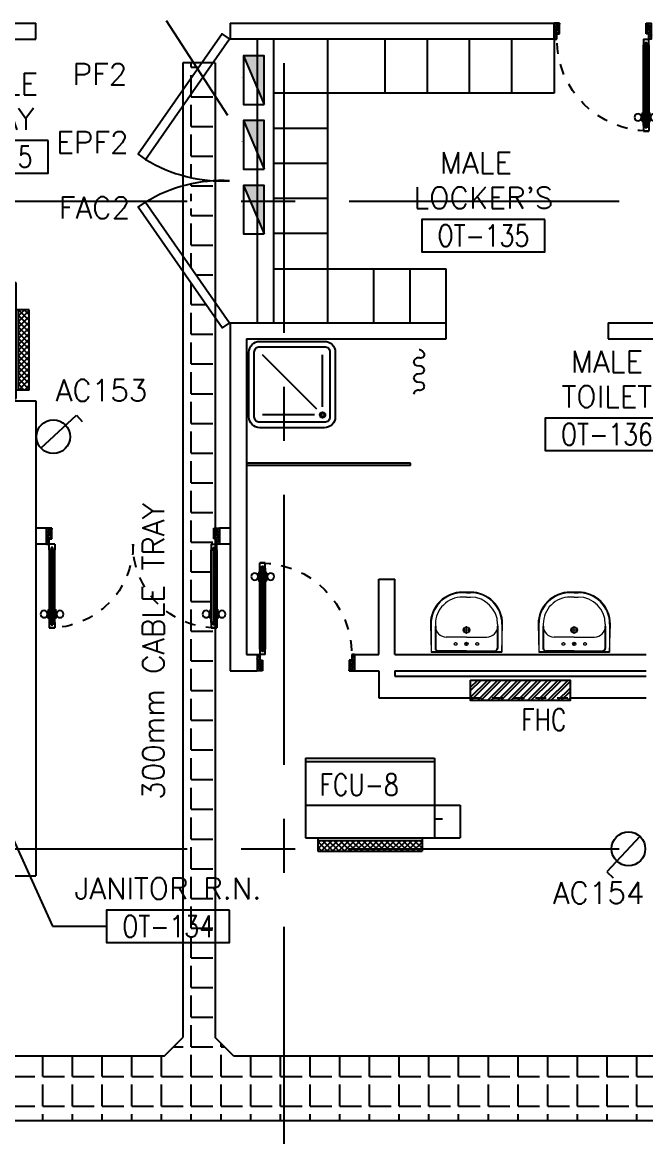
# Model space of a CAD drawing. Extents: x -0.4 to 91.9, y -1.1 to 78.4.
# Drawn here: x 29.32 to 35.1, y 34.3 to 44.63 of the extents above; entities that cross this region are included whole.
import ezdxf
from ezdxf.enums import TextEntityAlignment as Align

# ---------------------------------------------------------------- set-up
doc = ezdxf.new("R2010")
doc.units = 0
doc.header["$MEASUREMENT"] = 0
for name, pattern in [('CENTERX2', [4, 2.5, -0.5, 0.5, -0.5]), ('DASHED', [0.75, 0.5, -0.25]), ('HIDDEN', [0.375, 0.25, -0.125])]:
    doc.linetypes.add(name, pattern=pattern)
doc.layers.get('0').update_dxf_attribs({"color": 11, "linetype": 'CONTINUOUS'})
for name, color, linetype in [('AXES', 11, 'CENTERX2'), ('CURT', 11, 'CONTINUOUS'), ('DOOR', 11, 'CONTINUOUS'), ('E-HLINE', 2, 'HIDDEN'), ('E-PANELBX', 3, 'CONTINUOUS'), ('E-SOCKETS', 4, 'CONTINUOUS'), ('E-TEXT', 4, 'CONTINUOUS'), ('E-TRAY', 2, 'CONTINUOUS'), ('E-WI', 6, 'CONTINUOUS'), ('FCU', 7, 'CONTINUOUS'), ('FHC', 11, 'CONTINUOUS'), ('FIX', 11, 'CONTINUOUS'), ('HAT', 11, 'CONTINUOUS'), ('Locker', 11, 'CONTINUOUS'), ('PART', 11, 'CONTINUOUS'), ('RM-BOX', 11, 'CONTINUOUS'), ('RM-NAME', 11, 'CONTINUOUS'), ('RM-NO', 11, 'CONTINUOUS'), ('TEXTN', 2, 'CONTINUOUS'), ('WALL', 11, 'CONTINUOUS')]:
    doc.layers.add(name, color=color, linetype=linetype)
doc.styles.add('ROMANS', font='ROMANS.shx', dxfattribs={"width": 0.6})
pattern_1 = [(0, (-275968.1855, -57293.01293), (0, 0.275), [0.2, -0.075]), (90, (-275968.1855, -57293.01293), (-0.275, 2e-17), [0.2, -0.075])]

# ---------------------------------------------------------------- blocks, each defined once
blk = doc.blocks.new('RM1')
at = {"layer": 'RM-BOX'}
blk.add_lwpolyline([(570, -200), (-570, -200), (-570, -500), (570, -500)], close=True, dxfattribs=at)
at = {"layer": 'RM-NAME', "style": 'ROMANS'}
for tag, p in [('ROOMNAME1', (0, 324)), ('ROOMNAME2', (0, 0))]:
    blk.add_attdef(tag, text='', height=200, dxfattribs=at).set_placement(p, align=Align.MIDDLE)
at = {"layer": 'RM-NO', "style": 'ROMANS', "width": 0.8}
blk.add_attdef('ROOMNO', text='', height=200, dxfattribs=at).set_placement((0, -350), align=Align.MIDDLE)
blk = doc.blocks.new('A$C5C5B3FF0')
at = {"layer": 'CURT'}
for centre, major_axis, start_param, end_param in [((50, 300), (49.5, 0), 1.419382, 3.141593), ((25, 356), (-79.1, 0), 3.926991, 4.390638), ((63, 366), (-39.1, 0), 1.419382, 3.463343), ((25, 356), (79.1, 0), 0.321751, 0.785398), ((50, 300), (50, 0), 3.141593, 4.712389), ((50, 225), (-50, 0), 3.141593, 4.712389), ((50, 225), (50, 0), 4.712389, 6.283185), ((50, 150), (50, 0), 1.570796, 3.141593), ((50, 150), (50, 0), 3.141593, 4.712389), ((50, 75), (50, 0), 0, 1.570796), ((50, 0), (50, 0), 1.570796, 3.141593), ((50, 75), (-50, 0), 1.570796, 3.141593)]:
    blk.add_ellipse(centre, major_axis=major_axis, ratio=0.75, start_param=start_param, end_param=end_param, dxfattribs=at)
blk = doc.blocks.new('LAV-003')
at = {"layer": 'FIX', "linetype": 'Continuous', "lineweight": 20}
for p, q in [((-328, -285), (-328, -25)), ((327, -285), (327, -25)), ((0, -165), (-188, -165)), ((0, -165), (187, -165)), ((-288, -285), (-288, -265)), ((287, -285), (287, -265)), ((0, -535), (-38, -535)), ((0, -575), (-38, -575)), ((0, -535), (37, -535)), ((0, -575), (37, -575))]:
    blk.add_line(p, q, dxfattribs=at)
at = {"layer": 'FIX', "linetype": 'ByBlock'}
blk.add_line((-328, -25), (327, -25), dxfattribs=at)
at = {"layer": 'FIX', "linetype": 'ByBlock', "ltscale": 0.3}
for p, q in [((-288, -265), (-288, -60)), ((0, -35), (-262, -35)), ((0, -35), (262, -35)), ((287, -265), (287, -60))]:
    blk.add_line(p, q, dxfattribs=at)
at = {"layer": 'FIX', "lineweight": 20}
for p, q in [((-16, -101), (15, -101)), ((0, -85), (0, -116))]:
    blk.add_line(p, q, dxfattribs=at)
at = {"layer": 'FIX', "linetype": 'DASHED', "lineweight": 20, "ltscale": 0.04}
for p, q in [((0, -194), (0, -266)), ((-36, -230), (37, -230))]:
    blk.add_line(p, q, dxfattribs=at)
at = {"layer": 'FIX', "linetype": 'Continuous', "lineweight": 20}
blk.add_lwpolyline([(295, -25), (0, -25), (-328, -25), (-335, -285, 0.414214), (-38, -582), (0, -582), (37, -582, 0.414214), (334, -285), (327, -25), (0, -25)], format="xyb", dxfattribs=at)
at = {"layer": 'FIX', "linetype": 'HIDDEN', "lineweight": 20, "ltscale": 0.05}
for centre in [(-100, -101), (100, -101)]:
    blk.add_circle(centre, 12.4, dxfattribs=at)
at = {"layer": 'FIX', "lineweight": 20}
for centre, radius in [((0, -101), 15.5), ((0, -230), 29.5), ((0, -230), 22.5)]:
    blk.add_circle(centre, radius, dxfattribs=at)
at = {"layer": 'FIX', "linetype": 'ByBlock', "ltscale": 0.3}
for centre, start, end in [((-262, -60), 90, 180), ((262, -60), 0, 90)]:
    blk.add_arc(centre, 25, start, end, dxfattribs=at)
at = {"layer": 'FIX', "linetype": 'Continuous', "lineweight": 20}
for centre, radius, start, end in [((-188, -265), 100, 90, 180), ((187, -265), 100, 0, 90), ((-38, -285), 290, 180, 270), ((-38, -285), 250, 180, 270), ((37, -285), 250, 270, 0), ((37, -285), 290, 270, 0)]:
    blk.add_arc(centre, radius, start, end, dxfattribs=at)
blk = doc.blocks.new('SHR1')
at = {"layer": 'FIX'}
for p, q in [((-196, 196), (-700, 700)), ((-143, 218), (-143, 700)), ((-218, 143), (-700, 143))]:
    blk.add_line(p, q, dxfattribs=at)
for points in [[(-825, 125), (-825, 725, -0.414214), (-725, 825), (-125, 825, -0.414214), (-25, 725), (-25, 125, -0.414214), (-125, 25), (-725, 25, -0.414214)], [(-775, 125), (-775, 725, -0.414214), (-725, 775), (-125, 775, -0.414214), (-75, 725), (-75, 125, -0.414214), (-125, 75), (-725, 75, -0.414214)]]:
    blk.add_lwpolyline(points, format="xyb", close=True, dxfattribs=at)
for radius in [25, 15]:
    blk.add_circle((-143, 143), radius, dxfattribs=at)
blk = doc.blocks.new('DD1600')
at = {"layer": 'DOOR', "color": 0, "linetype": 'ByBlock'}
for p, q in [((235881, 58759), (235931, 58759)), ((235931, 58759), (235881, 58759)), ((235881, 58709), (235881, 58759)), ((235931, 58709), (235931, 58759)), ((237431, 58759), (237381, 58759)), ((237381, 58759), (237431, 58759)), ((237381, 58709), (237381, 58759)), ((237431, 58709), (237431, 58759)), ((235874, 58664), (235865, 58664)), ((235865, 58664), (235865, 58599)), ((235881, 58676), (235874, 58676)), ((235874, 58586), (235874, 58676)), ((235874, 58664), (235874, 58599)), ((235881, 58709), (235898, 58709)), ((235898, 58729), (235914, 58729)), ((235898, 58709), (235898, 58729)), ((235914, 58709), (235914, 58729)), ((235914, 58709), (235931, 58709)), ((235931, 58676), (235938, 58676)), ((235938, 58586), (235938, 58676)), ((235938, 58664), (235947, 58664)), ((235938, 58664), (235938, 58599)), ((235947, 58664), (235947, 58599)), ((237374, 58664), (237365, 58664)), ((237365, 58664), (237365, 58599)), ((237381, 58676), (237374, 58676)), ((237374, 58586), (237374, 58676)), ((237374, 58664), (237374, 58599)), ((237398, 58709), (237381, 58709)), ((237414, 58729), (237398, 58729)), ((237398, 58709), (237398, 58729)), ((237414, 58709), (237414, 58729)), ((237431, 58709), (237414, 58709)), ((237431, 58676), (237438, 58676)), ((237438, 58586), (237438, 58676)), ((237438, 58664), (237447, 58664)), ((237438, 58664), (237438, 58599)), ((237447, 58664), (237447, 58599)), ((235874, 58599), (235865, 58599)), ((235881, 58586), (235874, 58586)), ((235931, 58586), (235938, 58586)), ((235938, 58599), (235947, 58599)), ((237374, 58599), (237365, 58599)), ((237381, 58586), (237374, 58586)), ((237431, 58586), (237438, 58586)), ((237438, 58599), (237447, 58599)), ((235898, 58034), (235881, 58034)), ((235881, 58034), (235881, 57984)), ((235898, 58014), (235898, 58034)), ((235914, 58014), (235898, 58014)), ((235931, 58034), (235914, 58034)), ((235914, 58034), (235914, 58014)), ((235931, 57984), (235931, 58034)), ((237381, 58034), (237398, 58034)), ((237381, 57984), (237381, 58034)), ((237398, 58034), (237398, 58014)), ((237398, 58014), (237414, 58014)), ((237414, 58034), (237431, 58034)), ((237414, 58014), (237414, 58034)), ((237431, 58034), (237431, 57984)), ((235856, 57834), (235856, 57984)), ((235856, 57984), (235881, 57984)), ((235931, 57984), (235881, 57984)), ((235881, 57984), (235881, 57934)), ((235881, 57934), (235906, 57934)), ((235906, 57934), (235906, 57834)), ((237381, 57984), (237431, 57984)), ((237406, 57934), (237406, 57834)), ((237431, 57934), (237406, 57934)), ((237456, 57984), (237431, 57984)), ((237431, 57984), (237431, 57934)), ((237456, 57834), (237456, 57984)), ((235906, 57834), (235856, 57834)), ((237406, 57834), (237456, 57834))]:
    blk.add_line(p, q, dxfattribs=at)
at = {"layer": 'DOOR', "linetype": 'ByBlock'}
for p, q in [((235881, 58034), (235881, 58709)), ((235898, 58034), (235898, 58709)), ((235914, 58034), (235914, 58709)), ((235931, 58709), (235931, 58034)), ((237381, 58709), (237381, 58034)), ((237398, 58034), (237398, 58709)), ((237414, 58034), (237414, 58709)), ((237431, 58034), (237431, 58709))]:
    blk.add_line(p, q, dxfattribs=at)
at = {"layer": 'DOOR', "color": 9, "linetype": 'ByBlock'}
for p, q in [((235906, 57834), (235856, 57947)), ((235906, 57834), (235893, 57934)), ((237406, 57834), (237456, 57947)), ((237406, 57834), (237420, 57934)), ((235906, 57834), (235856, 57874)), ((237406, 57834), (237456, 57874))]:
    blk.add_line(p, q, dxfattribs=at)
at = {"layer": 'DOOR', "color": 0, "linetype": 'ByBlock'}
for centre in [(235833, 58631), (235980, 58631), (237333, 58631), (237480, 58631)]:
    blk.add_circle(centre, 32.4, dxfattribs=at)
at = {"layer": 'DOOR', "linetype": 'HIDDEN', "ltscale": 0.5}
for centre, start, end in [((235882, 57984), 359.9683, 90.0296), ((237431, 57984), 89.9704, 180.0317)]:
    blk.add_arc(centre, 775, start, end, dxfattribs=at)
at = {"layer": 'DOOR', "color": 9, "linetype": 'ByBlock'}
for centre, radius, start, end in [((235906, 57834), 154, 103.7142, 108.8947), ((235906, 57834), 134, 100.72, 111.8402), ((235906, 57834), 114, 102.6226, 115.9162), ((235906, 57834), 94.4, 90, 121.9818), ((237406, 57834), 94.4, 58.0182, 90), ((237406, 57834), 134, 68.1598, 79.28), ((237406, 57834), 114, 64.0838, 77.3774), ((237406, 57834), 154, 71.1053, 76.2858), ((235906, 57834), 74.4, 90, 132.2236), ((235906, 57834), 54.4, 90, 156.7926), ((235906, 57834), 34.4, 90, 180), ((235906, 57834), 14.4, 90, 180), ((237406, 57834), 74.4, 47.7764, 90), ((237406, 57834), 54.4, 23.2074, 90), ((237406, 57834), 34.4, 0, 90), ((237406, 57834), 14.4, 0, 90)]:
    blk.add_arc(centre, radius, start, end, dxfattribs=at)
blk = doc.blocks.new('DOOR90')
at = {"layer": 'DOOR', "color": 0, "linetype": 'ByBlock'}
for p, q in [((-150, 0), (-150, -25)), ((-150, 0), (0, 0)), ((0, -50), (0, 0)), ((-1000, -25), (-1000, -75)), ((-1000, -75), (-1000, -25)), ((-950, -25), (-1000, -25)), ((-950, -75), (-1000, -75)), ((-970, -42), (-970, -58)), ((-950, -42), (-970, -42)), ((-950, -58), (-970, -58)), ((-950, -25), (-950, -42)), ((-950, -58), (-950, -75)), ((-918, -25), (-918, -18)), ((-828, -18), (-918, -18)), ((-918, -75), (-918, -82)), ((-828, -82), (-918, -82)), ((-905, -18), (-905, -9)), ((-905, -9), (-840, -9)), ((-905, -18), (-840, -18)), ((-905, -82), (-905, -91)), ((-905, -82), (-840, -82)), ((-905, -91), (-840, -91)), ((-840, -18), (-840, -9)), ((-840, -82), (-840, -91)), ((-828, -25), (-828, -18)), ((-828, -75), (-828, -82)), ((-200, -42), (-200, -25)), ((-200, -25), (-150, -25)), ((-180, -42), (-200, -42)), ((-200, -75), (-200, -58)), ((-200, -58), (-180, -58)), ((-150, -75), (-200, -75)), ((-180, -58), (-180, -42)), ((-150, -75), (-150, -25)), ((-150, -25), (-100, -25)), ((-100, -25), (-100, -50)), ((-100, -50), (0, -50)), ((-150, -900), (-150, -875)), ((-150, -875), (-100, -875)), ((0, -900), (-150, -900)), ((-150, -900), (0, -900)), ((-100, -850), (0, -850)), ((-100, -875), (-100, -850)), ((0, -850), (0, -900))]:
    blk.add_line(p, q, dxfattribs=at)
at = {"layer": 'DOOR', "color": 9, "linetype": 'ByBlock'}
for p, q in [((0, -50), (-114, 0)), ((0, -50), (-40, 0)), ((0, -50), (-100, -37)), ((0, -850), (-114, -900)), ((0, -850), (-100, -863)), ((0, -850), (-40, -900))]:
    blk.add_line(p, q, dxfattribs=at)
at = {"layer": 'DOOR', "linetype": 'ByBlock'}
for p, q in [((-200, -25), (-950, -25)), ((-200, -42), (-950, -42)), ((-200, -58), (-950, -58)), ((-950, -75), (-200, -75))]:
    blk.add_line(p, q, dxfattribs=at)
at = {"layer": 'DOOR', "color": 0, "linetype": 'ByBlock'}
for centre in [(-873, 24), (-873, -124)]:
    blk.add_circle(centre, 32.4, dxfattribs=at)
at = {"layer": 'DOOR', "color": 9, "linetype": 'ByBlock'}
for centre, radius, start, end in [((0, -50), 154, 161.1053, 166.2858), ((0, -50), 134, 158.1598, 169.28), ((0, -50), 94.4, 148.0182, 180), ((0, -50), 74.4, 137.7764, 180), ((0, -50), 114, 154.0838, 167.3774), ((0, -50), 54.4, 113.2074, 180), ((0, -50), 34.4, 90, 180), ((0, -50), 14.4, 90, 180), ((0, -850), 154, 193.7142, 198.8947), ((0, -850), 134, 190.72, 201.8402), ((0, -850), 94.4, 180, 211.9818), ((0, -850), 74.4, 180, 222.2236), ((0, -850), 54.4, 180, 246.7926), ((0, -850), 34.4, 180, 270), ((0, -850), 14.4, 180, 270)]:
    blk.add_arc(centre, radius, start, end, dxfattribs=at)
at = {"layer": 'DOOR', "linetype": 'HIDDEN', "ltscale": 0.5}
blk.add_arc((-150, -25), 850, 180, 270, dxfattribs=at)
blk = doc.blocks.new('E-PBX')
at = {"layer": 'E-PANELBX'}
h = blk.add_hatch(color=256, dxfattribs=at)
h.paths.add_polyline_path([(34, 190), (-225, 190), (34, 81)])
h.paths.add_polyline_path([(225, 190), (34, 190), (34, 81), (225, 0)])
blk.add_line((225, 0), (-225, 190), dxfattribs=at)
blk.add_lwpolyline([(-225, 190), (225, 190), (225, 0), (-225, 0)], close=True, dxfattribs=at)
blk = doc.blocks.new('*X190')
at = {"color": 0}
for p, q in [((16890, -2467), (16943, -2414)), ((16890, -2520), (16990, -2420)), ((16990, -2565), (16890, -2465)), ((16890, -2573), (16990, -2473)), ((16990, -2512), (16892, -2414)), ((16990, -2459), (16945, -2414)), ((16990, -2619), (16890, -2519)), ((16890, -2626), (16990, -2526)), ((16990, -2672), (16890, -2572)), ((16890, -2679), (16990, -2579)), ((16990, -2725), (16890, -2625)), ((16890, -2732), (16990, -2632)), ((16990, -2778), (16890, -2678)), ((16890, -2785), (16990, -2685)), ((16990, -2831), (16890, -2731)), ((16890, -2838), (16990, -2738)), ((16990, -2884), (16890, -2784)), ((16890, -2891), (16990, -2791)), ((16990, -2937), (16890, -2837)), ((16890, -2944), (16990, -2844)), ((16990, -2990), (16890, -2890)), ((16890, -2997), (16990, -2897)), ((16990, -3043), (16890, -2943)), ((16890, -3050), (16990, -2950)), ((16990, -3096), (16890, -2996)), ((16890, -3103), (16990, -3003)), ((16990, -3149), (16890, -3049)), ((16892, -3155), (16990, -3056)), ((16944, -3155), (16890, -3102)), ((16945, -3155), (16990, -3109))]:
    blk.add_line(p, q, dxfattribs=at)
blk = doc.blocks.new('WHE06')
at = {"color": 2}
for p, q in [((689, 621), (346, 621)), ((346, 621), (346, 469)), ((689, 469), (689, 621)), ((60, -422), (60, 422)), ((212, 437), (269, 437)), ((232, 452), (232, 422)), ((232, 452), (252, 452)), ((242, 472), (242, 399)), ((252, 452), (252, 422)), ((305, 448), (373, 448)), ((321, 458), (321, 438)), ((321, 458), (346, 458)), ((321, 438), (346, 438)), ((346, 430), (689, 430)), ((811, 371), (689, 371)), ((711, -371), (711, 371)), ((811, -371), (811, 371)), ((242, -472), (242, -399)), ((811, -371), (689, -371)), ((142, -437), (142, -422)), ((142, -437), (197, -437)), ((197, -437), (197, -422)), ((221, -437), (269, -437)), ((232, -452), (232, -422)), ((232, -452), (252, -452)), ((252, -452), (252, -422)), ((346, -430), (689, -430))]:
    blk.add_line(p, q, dxfattribs=at)
at = {"color": 6}
for p, q in [((0, -422), (0, 422)), ((0, 422), (346, 422)), ((346, 469), (346, -451)), ((689, 469), (346, 469)), ((689, -451), (689, 469)), ((0, -422), (346, -422)), ((346, -451), (689, -451))]:
    blk.add_line(p, q, dxfattribs=at)
at = {"color": 2}
blk.add_blockref('*X190', (-16179, 2784), dxfattribs=at)
blk = doc.blocks.new('*X209')
at = {"color": 0}
for p, q in [((-750, 2538), (-672, 2616)), ((-750, 2591), (-725, 2616)), ((-660, 2516), (-750, 2606)), ((-719, 2516), (-619, 2616)), ((-607, 2516), (-707, 2616)), ((-666, 2516), (-566, 2616)), ((-554, 2516), (-654, 2616)), ((-613, 2516), (-513, 2616)), ((-501, 2516), (-601, 2616)), ((-560, 2516), (-460, 2616)), ((-448, 2516), (-548, 2616)), ((-507, 2516), (-407, 2616)), ((-394, 2516), (-494, 2616)), ((-454, 2516), (-354, 2616)), ((-341, 2516), (-441, 2616)), ((-401, 2516), (-301, 2616)), ((-288, 2516), (-388, 2616)), ((-348, 2516), (-248, 2616)), ((-235, 2516), (-335, 2616)), ((-295, 2516), (-195, 2616)), ((-182, 2516), (-282, 2616)), ((-242, 2516), (-142, 2616)), ((-129, 2516), (-229, 2616)), ((-189, 2516), (-89, 2616)), ((-76, 2516), (-176, 2616)), ((-136, 2516), (-36, 2616)), ((-23, 2516), (-123, 2616)), ((-83, 2516), (17, 2616)), ((30, 2516), (-70, 2616)), ((-30, 2516), (70, 2616)), ((83, 2516), (-17, 2616)), ((23, 2516), (123, 2616)), ((136, 2516), (36, 2616)), ((76, 2516), (176, 2616)), ((189, 2516), (89, 2616)), ((129, 2516), (215, 2601)), ((215, 2543), (142, 2616)), ((215, 2596), (195, 2616)), ((-713, 2516), (-750, 2553)), ((182, 2516), (215, 2548))]:
    blk.add_line(p, q, dxfattribs=at)

msp = doc.modelspace()

# ---------------------------------------------------------------- hatches: boundary and pattern name
at = {"layer": 'FHC', "linetype": 'ByBlock', "ltscale": 0.3}
h = msp.add_hatch(dxfattribs=at)
h.set_pattern_fill('ANSI32', color=11, scale=0.175, style=0)
h.set_pattern_definition([(45, (-198.720215, 7.293995), (-0.046403883, 0.046403883), []), (45, (-198.68928, 7.293995), (-0.046403883, 0.046403883), [])])
h.paths.add_polyline_path([(34.396, 38.345), (34.396, 38.535), (33.476, 38.535), (33.476, 38.345)])
h.paths.add_polyline_path([(33.2634, 37.9239), (33.2634, 38.3447), (33.5259, 38.3447), (33.5259, 37.9239)], flags=9)
at = {"layer": 'HAT', "linetype": 'ByBlock'}
h = msp.add_hatch(dxfattribs=at)
h.set_pattern_fill('ANGLE', color=256, style=0)
h.set_pattern_definition(pattern_1)
h.paths.add_polyline_path([(31.1103, 39.0176), (31.075, 39.0176), (31.075, 39.0192, -0.0886514), (30.8103, 39.0842), (30.8103, 36.97), (31.1103, 36.97)])
h.paths.add_polyline_path([(31.1103, 41.8922), (30.8103, 42.3227), (30.8103, 39.0842, 0.0886514), (31.075, 39.0192), (31.075, 39.0676), (31.075, 39.1), (31.0678, 39.1), (31.0678, 39.1126), (31.0588, 39.1126), (31.0588, 39.1428, -0.9678712), (30.9941, 39.145, -0.9678712), (31.0588, 39.1471), (31.0588, 39.1774), (31.0678, 39.1774), (31.0678, 39.19), (31.075, 39.19), (31.075, 39.7426), (31.075, 39.7926), (31.1103, 39.7926), (31.1103, 39.8426), (31.1, 39.8426), (31.1, 39.9426), (31.1103, 39.9426)])
h.paths.add_polyline_path([(31.1103, 42.0376), (31.1103, 42.9073), (31.0564, 42.9044), (30.8103, 42.9036), (30.8103, 42.4681)])
h.paths.add_polyline_path([(31.1103, 42.97), (31.1103, 43.1591, -0.0003788), (31.1083, 43.1592, 0.0555042), (30.8103, 43.1108), (30.8103, 42.97)])
h.paths.add_polyline_path([(30.8103, 43.5036), (30.8103, 43.2076, 0.0555042), (31.1083, 43.1592, -0.0003788), (31.1103, 43.1593), (31.1103, 43.5073), (31.0564, 43.5044)])
h.paths.add_polyline_path([(30.8103, 43.5036), (31.0564, 43.5044), (31.1103, 43.5073), (31.1103, 44.1073), (31.0564, 44.1044), (30.9872, 44.1042), (30.8103, 43.8503)])
h.paths.add_polyline_path([(30.8103, 44.1036), (30.8857, 44.1039), (30.9881, 44.2509), (30.8103, 44.2509)])
h.paths.add_polyline_path([(30.9872, 44.1042), (30.8857, 44.1039), (30.8103, 43.9958), (30.8103, 43.8503)], flags=16)
h = msp.add_hatch(dxfattribs=at)
h.set_pattern_fill('ANGLE', color=256, style=0)
h.set_pattern_definition(pattern_1)
h.paths.add_polyline_path([(35.35, 34.4506), (35.35, 35.0506), (32.1534, 35.0506), (31.75, 35.0506), (31.75, 34.4506)])
h.paths.add_polyline_path([(31.0803, 34.4506), (31.75, 34.4506), (31.75, 35.0506), (31.5877, 35.0506), (31.2828, 35.0506), (31.1103, 35.2231), (31.1103, 36.1039), (30.8103, 36.1039), (30.8103, 35.2231), (30.6378, 35.0506), (29.6731, 35.0506), (28.2362, 35.0506), (28.15, 34.9644), (28.15, 34.5368), (28.2362, 34.4506)])
h.paths.add_polyline_path([(31.1103, 36.1039), (31.1103, 36.4039), (30.8103, 36.4039), (30.8103, 36.1039)], flags=17)
h.paths.add_polyline_path([(30.8103, 36.4039), (31.1103, 36.4039), (31.1103, 36.97), (30.8103, 36.97)])

# ---------------------------------------------------------------- linework, layer by layer
at = {"layer": 'AXES'}
for p, q in [((31.75, 5.75), (31.75, 64.57)), ((0.35, 42.97), (68.39, 42.97)), ((0.35, 36.97), (68.39, 36.97))]:
    msp.add_line(p, q, dxfattribs=at)
at = {"layer": 'E-SOCKETS'}
for p, q in [((29.4975, 40.6819), (29.8254, 40.9871)), ((29.8254, 40.9871), (29.8799, 40.9286)), ((35.0435, 37.0857), (34.7383, 36.7578)), ((34.7383, 36.7578), (34.7968, 36.7033))]:
    msp.add_line(p, q, dxfattribs=at)
for centre in [(29.6119, 40.7884), (34.937, 36.9713)]:
    msp.add_circle(centre, 0.1562, dxfattribs=at)
at = {"layer": 'E-TEXT', "color": 7}
msp.add_line((31.2289, 43.7631), (30.6615, 44.6393), dxfattribs=at)
at = {"layer": 'E-TRAY', "color": 4}
for p, q in [((30.8103, 44.2509), (30.8103, 35.2231)), ((31.1103, 44.2509), (30.8103, 44.2509)), ((31.1103, 44.2509), (31.1103, 35.2231)), ((29.6731, 35.0506), (28.2362, 35.0506)), ((30.6378, 35.0506), (29.6731, 35.0506)), ((31.5877, 35.0506), (31.2828, 35.0506)), ((32.1534, 35.0506), (31.5877, 35.0506)), ((66.7924, 35.0506), (32.1534, 35.0506)), ((31.0803, 34.4506), (28.2362, 34.4506)), ((59.6696, 34.4506), (31.0803, 34.4506))]:
    msp.add_line(p, q, dxfattribs=at)
at = {"layer": 'E-TRAY', "color": 4, "linetype": 'ByBlock'}
for p, q in [((30.6378, 35.0506), (30.8103, 35.2231)), ((31.2828, 35.0506), (31.1103, 35.2231))]:
    msp.add_line(p, q, dxfattribs=at)
at = {"layer": 'E-WI', "color": 4}
for points in [[(31.3599, 44.1182, 0, 0.1162, 0), (31.1278, 44.1083, 0, 0, 0), (31.0564, 44.1044, 0, 0, 0), (30.392, 44.1024, 0, 0, 0)], [(31.3599, 43.5182, 0, 0.1162, 0), (31.1278, 43.5083, 0, 0, 0), (31.0564, 43.5044, 0, 0, 0), (30.392, 43.5024, 0, 0, 0)], [(31.3599, 42.9182, 0, 0.1162, 0), (31.1278, 42.9083, 0, 0, 0), (31.0564, 42.9044, 0, 0, 0), (30.392, 42.9024, 0, 0, 0)]]:
    msp.add_lwpolyline(points, format="xyseb", dxfattribs=at)
at = {"layer": 'FCU', "color": 7}
for p, q in [((31.9467, 37.8113), (31.9467, 37.0743)), ((31.9467, 37.8113), (33.1407, 37.8113)), ((33.1407, 37.8113), (33.1407, 37.0743)), ((31.9467, 37.7793), (33.1407, 37.7793)), ((31.9467, 37.3743), (33.1407, 37.3743)), ((33.1407, 37.3743), (33.3787, 37.3743)), ((33.3787, 37.3743), (33.3787, 37.0743)), ((33.1407, 37.2493), (33.214, 37.2493)), ((31.9467, 37.0743), (33.1407, 37.0743)), ((32.0612, 37.0743), (32.0612, 36.9493)), ((33.0262, 37.0743), (33.0262, 36.9493)), ((33.1407, 37.0743), (33.3787, 37.0743)), ((32.0612, 37.0493), (33.0262, 37.0493)), ((32.0612, 36.9493), (33.0262, 36.9493))]:
    msp.add_line(p, q, dxfattribs=at)
at = {"layer": 'FCU', "color": 6}
for p, q in [((31.9467, 37.8113), (31.9467, 37.0743)), ((31.9467, 37.8113), (33.1407, 37.8113)), ((33.1407, 37.8113), (33.1407, 37.0743)), ((31.9467, 37.3743), (33.1407, 37.3743)), ((31.9467, 37.0743), (33.1407, 37.0743))]:
    msp.add_line(p, q, dxfattribs=at)
at = {"layer": 'FCU', "color": 3}
for p, q in [((31.9467, 37.7793), (33.1407, 37.7793)), ((33.1407, 37.3743), (33.3787, 37.3743)), ((33.3787, 37.3743), (33.3787, 37.0743)), ((33.1407, 37.2493), (33.214, 37.2493)), ((32.0612, 37.0743), (32.0612, 36.9493)), ((33.0262, 37.0743), (33.0262, 36.9493)), ((33.1407, 37.0743), (33.3787, 37.0743)), ((32.0612, 37.0493), (33.0262, 37.0493)), ((32.0612, 36.9493), (33.0262, 36.9493))]:
    msp.add_line(p, q, dxfattribs=at)
at = {"layer": 'FHC', "color": 250, "linetype": 'HIDDEN', "ltscale": 0.25}
msp.add_line((33.476, 38.37), (34.396, 38.37), dxfattribs=at)
at = {"layer": 'FHC', "linetype": 'ByBlock', "ltscale": 0.3}
msp.add_lwpolyline([(33.476, 38.535), (34.396, 38.535), (34.396, 38.345), (33.476, 38.345)], close=True, dxfattribs=at)
at = {"layer": 'Locker'}
for p, q in [((32.15, 44.47), (32.15, 41.845)), ((32.6833, 43.97), (32.6833, 44.47)), ((33.075, 43.97), (33.075, 44.47)), ((33.4667, 43.97), (33.4667, 44.47)), ((33.8583, 43.97), (33.8583, 44.47)), ((34.25, 44.47), (34.25, 43.97)), ((34.25, 43.97), (31.65, 43.97)), ((32.15, 43.645), (31.65, 43.645)), ((32.15, 43.32), (31.65, 43.32)), ((32.15, 42.995), (31.65, 42.995)), ((32.15, 42.67), (31.65, 42.67)), ((31.65, 42.345), (33.25, 42.345)), ((32.575, 42.345), (32.575, 41.845)), ((32.9125, 42.345), (32.9125, 41.845)), ((33.25, 41.845), (33.25, 42.345))]:
    msp.add_line(p, q, dxfattribs=at)
at = {"layer": 'PART', "linetype": 'ByBlock'}
for p, q in [((32.92, 40.5425), (31.4, 40.5425)), ((32.92, 40.5225), (31.4, 40.5225)), ((32.92, 40.5225), (32.92, 40.5425))]:
    msp.add_line(p, q, dxfattribs=at)
at = {"layer": 'RM-NAME', "color": 8}
for p, q in [((29.0346, 37.515), (29.6033, 36.2539)), ((29.6033, 36.2539), (30.1044, 36.2539))]:
    msp.add_line(p, q, dxfattribs=at)
at = {"layer": 'WALL'}
for p, q in [((26, 44.62), (29.45, 44.62)), ((31.25, 44.62), (31.25, 44.47)), ((31.25, 44.62), (34.25, 44.62)), ((31.25, 44.62), (31.25, 44.47)), ((34.25, 44.47), (34.25, 44.62)), ((28.2372, 44.47), (29.45, 44.47)), ((31.5, 44.47), (31.25, 44.47)), ((34.25, 44.47), (31.4, 44.47)), ((31.5, 44.47), (31.5, 41.845)), ((31.65, 44.47), (31.65, 41.845)), ((31.25, 41.845), (31.5, 41.845)), ((31.25, 41.845), (31.25, 38.62)), ((31.4, 41.845), (33.25, 41.845)), ((34.75, 41.845), (35.45, 41.845)), ((31.4, 41.695), (33.25, 41.695)), ((31.4, 41.695), (31.4, 38.77)), ((34.75, 41.695), (37.2, 41.695)), ((29.45, 41.12), (29.45, 36.72)), ((29.55, 39.9426), (29.45, 39.9426)), ((29.55, 39.7926), (29.55, 39.9426)), ((31.25, 39.9426), (31.15, 39.9426)), ((31.15, 39.7926), (31.15, 39.9426)), ((29.55, 39.7926), (29.45, 39.7926)), ((31.25, 39.7926), (31.15, 39.7926)), ((31.5, 38.77), (31.5, 38.62)), ((32.4, 38.77), (32.4, 38.62)), ((29.25, 36.72), (29.45, 36.72))]:
    msp.add_line(p, q, dxfattribs=at)
at = {"layer": 'WALL', "linetype": 'ByBlock'}
for p, q in [((29.45, 44.47), (29.45, 44.62)), ((33.25, 41.695), (33.25, 41.845)), ((34.75, 41.845), (34.75, 41.695)), ((28.225, 41.12), (29.45, 41.12)), ((32.625, 38.77), (32.625, 39.47)), ((32.625, 39.47), (32.775, 39.47)), ((32.775, 38.77), (32.775, 39.47)), ((31.4, 38.77), (31.5, 38.77)), ((32.4, 38.77), (32.625, 38.77)), ((32.775, 38.77), (35.1, 38.77)), ((31.25, 38.62), (31.5, 38.62)), ((32.4, 38.62), (32.625, 38.62)), ((32.625, 38.62), (32.625, 38.37)), ((32.775, 38.62), (35.1, 38.62)), ((32.775, 38.62), (32.775, 38.57)), ((32.775, 38.57), (35.1, 38.57)), ((33.476, 38.37), (33.476, 38.535)), ((33.476, 38.535), (34.396, 38.535)), ((34.396, 38.535), (34.396, 38.3677)), ((32.625, 38.37), (33.476, 38.37)), ((34.396, 38.37), (35.1, 38.37))]:
    msp.add_line(p, q, dxfattribs=at)
at = {"layer": 'WALL'}
for points in [[(31.2447, 44.4737), (31.1765, 44.5212), (30.3983, 43.4044), (30.4665, 43.3569)], [(31.2447, 41.8448), (31.1765, 41.7972), (30.3983, 42.914), (30.4665, 42.9615)]]:
    msp.add_lwpolyline(points, close=True, dxfattribs=at)
for centre, start, end in [((31.1765, 44.5212), 238.62591, 272.86757), ((31.1765, 41.7972), 87.13243, 121.37409)]:
    msp.add_arc(centre, 1.3637, start, end, dxfattribs=at)

# ---------------------------------------------------------------- block references
at = {"layer": 'CURT', "linetype": 'ByBlock', "xscale": 0.001, "yscale": 0.001, "zscale": 0.001}
msp.add_blockref('A$C5C5B3FF0', (32.9479, 41.1825), dxfattribs=at)
at = {"layer": 'DOOR', "color": 0, "linetype": 'ByBlock', "ltscale": 0.3, "xscale": -0.001, "yscale": 0.001, "zscale": 0.001}
for p, rotation in [((35.15, 44.62), 270), ((31.5, 38.62), 90)]:
    msp.add_blockref('DOOR90', p, dxfattribs=dict(at, rotation=rotation))
at = {"layer": 'DOOR', "color": 0, "linetype": 'ByBlock', "xscale": -0.001, "yscale": 0.001, "zscale": 0.001, "rotation": 180}
msp.add_blockref('DD1600', (-206.3062, 97.7763), dxfattribs=at)
at = {"layer": 'E-PANELBX', "xscale": -0.0009999999892897904, "yscale": 0.0009999999892897904, "zscale": 0.001, "rotation": 270}
for p in [(31.3731, 44.0914), (31.3731, 43.4914), (31.3731, 42.8914)]:
    msp.add_blockref('E-PBX', p, dxfattribs=at)
at = {"layer": 'FCU', "linetype": 'ByBlock', "xscale": 0.0009999871253967285, "yscale": 0.001000002026557922, "zscale": 0.001}
msp.add_blockref('WHE06', (28.5787, 41.5922), dxfattribs=at)
at = {"layer": 'FCU', "color": 11, "xscale": 0.0009999871253967285, "yscale": 0.001000002026557922, "zscale": 0.001}
msp.add_blockref('*X209', (32.8114, 34.4335), dxfattribs=at)
at = {"layer": 'FIX', "xscale": 0.001, "yscale": 0.001, "zscale": 0.001}
msp.add_blockref('SHR1', (32.248, 40.847), dxfattribs=at)
at = {"layer": 'FIX', "linetype": 'ByBlock', "ltscale": 0.3, "xscale": 0.001, "yscale": 0.001, "zscale": 0.001, "rotation": 180}
for p in [(33.4371, 38.768), (34.4348, 38.768)]:
    msp.add_blockref('LAV-003', p, dxfattribs=at)
at = {"layer": 'RM-NAME', "xscale": 0.001, "yscale": 0.001, "zscale": 0.001}
for p, values in [((28.9945, 43.731), {'ROOMNO': 'OT-115', 'ROOMNAME2': 'X-RAY', 'ROOMNAME1': 'MOBILE'}), ((33.5933, 43.0016), {'ROOMNO': 'OT-135', 'ROOMNAME2': "LOCKER'S", 'ROOMNAME1': 'MALE '}), ((34.7367, 41.1607), {'ROOMNO': 'OT-136', 'ROOMNAME2': 'TOILET', 'ROOMNAME1': 'MALE'}), ((30.6743, 36.6039), {'ROOMNO': 'OT-134', 'ROOMNAME2': 'JANITOR R.N.'})]:
    msp.add_blockref('RM1', p, dxfattribs=at).add_auto_attribs(values)

# ---------------------------------------------------------------- texts
at = {"layer": 'E-HLINE', "color": 4, "style": 'ROMANS'}
for s, p in [('PF2', (29.7909, 44.0467)), ('EPF2', (29.6396, 43.4146)), ('FAC2', (29.6637, 42.8091))]:
    msp.add_text(s, height=0.2, dxfattribs=at).set_placement(p)
at = {"layer": 'E-SOCKETS', "style": 'ROMANS'}
for s, p in [('AC153', (29.6339, 41.1172)), ('AC154', (34.237, 36.4634))]:
    msp.add_text(s, height=0.2, dxfattribs=at).set_placement(p)
at = {"layer": 'E-TRAY', "color": 4, "style": 'ROMANS'}
msp.add_text('300mm CABLE TRAY', height=0.2, rotation=90, dxfattribs=at).set_placement((30.6391, 37.4256))
at = {"layer": 'FHC', "color": 2, "style": 'ROMANS', "width": 0.8}
msp.add_text('FHC', height=0.2, dxfattribs=at).set_placement((33.9449, 38.068))
at = {"layer": 'TEXTN', "style": 'ROMANS', "width": 0.8}
msp.add_text('FCU-8', height=0.2, dxfattribs=at).set_placement((32.0768, 37.4646))

doc.saveas('drawing.dxf')
